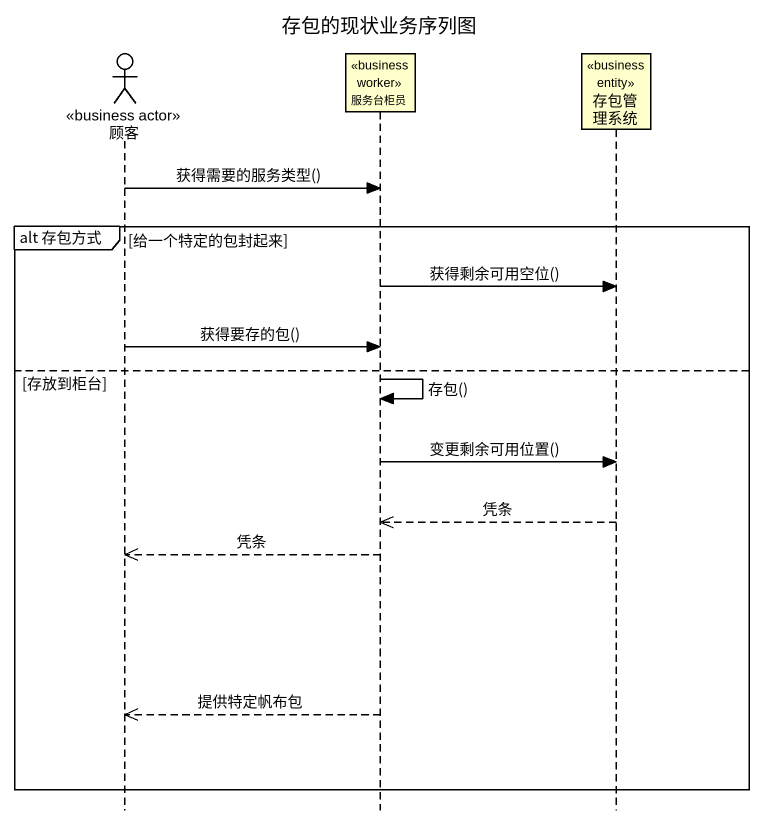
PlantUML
@startuml
title 存包的现状业务序列图
hide footbox
actor 顾客 <<business actor>>
participant 服务台柜员 <<business worker>>
participant 存包管理系统 <<business entity>>

顾客 -> 服务台柜员 : 获得需要的服务类型()
group alt 存包方式 [给一个特定的包封起来]
  服务台柜员 -> 存包管理系统 : 获得剩余可用空位()
  顾客 -> 服务台柜员 : 获得要存的包()
else 存放到柜台
  服务台柜员 -> 服务台柜员 : 存包()
  服务台柜员 -> 存包管理系统 : 变更剩余可用位置()
  存包管理系统 -->> 服务台柜员 : 凭条
  服务台柜员 -->> 顾客 : 凭条
  服务台柜员 -->> 顾客 : 提供特定帆布包
end
@enduml
